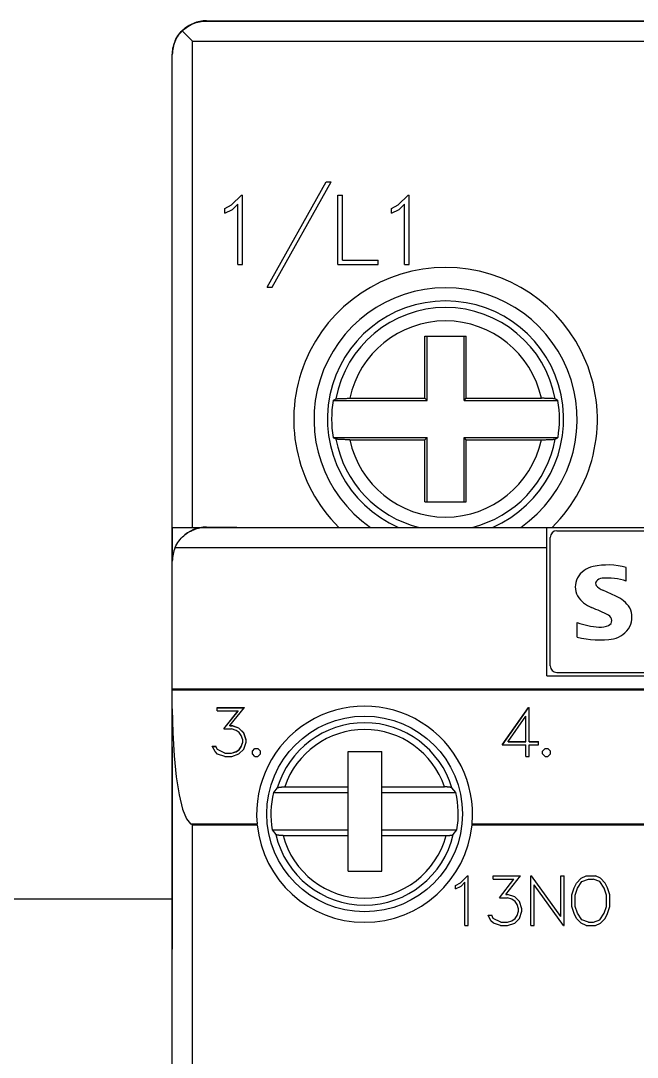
# Model space of a CAD drawing. Header units: millimetres. Extents: x -72 to 2978, y -1067 to 2817.
# Drawn here: x 2028.53 to 2046.81, y 232.59 to 263.3 of the extents above; entities that cross this region are included whole.
import ezdxf

# ---------------------------------------------------------------- set-up
doc = ezdxf.new("R2010")
doc.units = ezdxf.units.MM
doc.layers.add('10000_FRONT', color=7, linetype='Continuous')

msp = doc.modelspace()

# ---------------------------------------------------------------- linework, layer by layer
msp.add_line((2033.028, 241.785), (2033.028, 235.785))
at = {"color": 6, "linetype": 'ByBlock'}
msp.add_line((2026.694, 237.285), (2033.028, 237.285), dxfattribs=at)
at = {"layer": '10000_FRONT', "color": 7, "linetype": 'Continuous', "lineweight": 25}
for p, q in [((2033.532, 263.164), (2033.575, 263.187)), ((2033.575, 263.187), (2033.619, 263.209)), ((2033.584, 263.182), (2033.632, 263.204)), ((2033.619, 263.209), (2033.664, 263.227)), ((2033.632, 263.204), (2033.681, 263.224)), ((2033.664, 263.227), (2033.709, 263.244)), ((2033.681, 263.224), (2033.731, 263.241)), ((2033.709, 263.244), (2033.755, 263.258)), ((2033.731, 263.241), (2033.781, 263.255)), ((2033.755, 263.258), (2033.801, 263.27)), ((2033.781, 263.255), (2033.831, 263.266)), ((2033.801, 263.27), (2033.847, 263.28)), ((2033.831, 263.266), (2033.881, 263.275)), ((2033.847, 263.28), (2033.893, 263.287)), ((2033.881, 263.275), (2033.931, 263.281)), ((2033.893, 263.287), (2033.939, 263.292)), ((2033.931, 263.281), (2033.98, 263.285)), ((2033.939, 263.292), (2033.984, 263.295)), ((2033.98, 263.285), (2034.028, 263.286)), ((2033.984, 263.295), (2034.028, 263.296)), ((2034.028, 263.286), (2077.028, 263.286)), ((2034.038, 263.296), (2077.018, 263.296)), ((2033.191, 262.844), (2033.224, 262.891)), ((2033.214, 262.867), (2033.245, 262.909)), ((2033.224, 262.891), (2033.258, 262.935)), ((2033.245, 262.909), (2033.281, 262.951)), ((2033.258, 262.935), (2033.295, 262.976)), ((2033.281, 262.951), (2033.321, 262.993)), ((2033.295, 262.976), (2033.333, 263.015)), ((2033.321, 262.993), (2033.363, 263.033)), ((2033.628, 262.686), (2033.321, 262.993)), ((2033.333, 263.015), (2033.371, 263.05)), ((2033.363, 263.033), (2033.405, 263.068)), ((2033.371, 263.05), (2033.41, 263.083)), ((2033.405, 263.068), (2033.447, 263.1)), ((2033.41, 263.083), (2033.449, 263.112)), ((2033.447, 263.1), (2033.491, 263.13)), ((2033.449, 263.112), (2033.49, 263.139)), ((2033.49, 263.139), (2033.532, 263.164)), ((2033.491, 263.13), (2033.537, 263.157)), ((2033.537, 263.157), (2033.584, 263.182)), ((2033.059, 262.533), (2033.073, 262.583)), ((2033.073, 262.583), (2033.09, 262.633)), ((2033.09, 262.633), (2033.109, 262.682)), ((2033.109, 262.682), (2033.132, 262.73)), ((2033.111, 262.696), (2033.135, 262.746)), ((2033.111, 262.696), (2033.116, 262.696)), ((2033.132, 262.73), (2033.157, 262.777)), ((2033.135, 262.746), (2033.162, 262.796)), ((2033.157, 262.777), (2033.184, 262.823)), ((2033.162, 262.796), (2033.191, 262.844)), ((2033.184, 262.823), (2033.214, 262.867)), ((2033.628, 262.686), (2077.428, 262.686)), ((2033.628, 248.286), (2033.628, 262.686)), ((2033.028, 262.286), (2033.029, 262.334)), ((2033.028, 262.286), (2033.028, 262.296)), ((2033.028, 248.286), (2033.028, 262.286)), ((2033.029, 262.334), (2033.033, 262.383)), ((2033.033, 262.383), (2033.039, 262.432)), ((2033.039, 262.432), (2033.047, 262.483)), ((2033.047, 262.483), (2033.059, 262.533)), ((2035.838, 255.404), (2037.592, 258.52)), ((2035.987, 255.404), (2037.739, 258.52)), ((2037.592, 258.52), (2037.739, 258.52)), ((2034.787, 257.838), (2035.079, 258.128)), ((2035.079, 258.128), (2035.108, 258.128)), ((2035.108, 256.07), (2035.108, 258.128)), ((2037.933, 258.128), (2038.071, 258.128)), ((2037.933, 256.07), (2037.933, 258.128)), ((2038.071, 256.207), (2038.071, 258.128)), ((2039.726, 257.838), (2040.018, 258.128)), ((2040.018, 258.128), (2040.047, 258.128)), ((2040.047, 256.07), (2040.047, 258.128)), ((2034.586, 257.736), (2034.787, 257.838)), ((2034.586, 257.592), (2034.586, 257.736)), ((2034.586, 257.592), (2034.814, 257.704)), ((2034.814, 257.704), (2034.971, 257.862)), ((2034.971, 256.07), (2034.971, 257.862)), ((2039.525, 257.736), (2039.726, 257.838)), ((2039.525, 257.592), (2039.525, 257.736)), ((2039.525, 257.592), (2039.753, 257.704)), ((2039.753, 257.704), (2039.909, 257.862)), ((2039.909, 256.07), (2039.909, 257.862)), ((2038.071, 256.207), (2039.128, 256.207)), ((2039.128, 256.07), (2039.128, 256.207)), ((2034.971, 256.07), (2035.108, 256.07)), ((2037.933, 256.07), (2039.128, 256.07)), ((2039.909, 256.07), (2040.047, 256.07)), ((2035.838, 255.404), (2035.987, 255.404)), ((2040.515, 253.946), (2041.741, 253.946)), ((2040.515, 252.109), (2040.515, 253.946)), ((2040.578, 252.046), (2040.578, 253.946)), ((2041.678, 252.046), (2041.678, 253.946)), ((2041.741, 252.109), (2041.741, 253.946)), ((2037.795, 252.046), (2037.807, 252.052)), ((2037.795, 252.046), (2040.578, 252.046)), ((2037.807, 252.052), (2037.819, 252.059)), ((2037.819, 252.059), (2037.83, 252.065)), ((2037.83, 252.065), (2037.842, 252.071)), ((2037.842, 252.071), (2037.854, 252.077)), ((2037.854, 252.077), (2037.865, 252.084)), ((2037.865, 252.084), (2037.877, 252.09)), ((2037.877, 252.09), (2037.881, 252.092)), ((2037.881, 252.092), (2037.889, 252.093)), ((2037.889, 252.093), (2037.898, 252.095)), ((2037.898, 252.095), (2037.909, 252.096)), ((2037.909, 252.096), (2037.923, 252.098)), ((2037.923, 252.098), (2037.939, 252.099)), ((2037.939, 252.099), (2037.958, 252.101)), ((2037.958, 252.101), (2037.979, 252.102)), ((2037.979, 252.102), (2038, 252.103)), ((2038, 252.103), (2038.023, 252.104)), ((2038.023, 252.104), (2038.049, 252.105)), ((2038.049, 252.105), (2038.076, 252.106)), ((2038.076, 252.106), (2038.104, 252.107)), ((2038.104, 252.107), (2038.132, 252.107)), ((2038.132, 252.107), (2038.162, 252.108)), ((2038.162, 252.108), (2038.193, 252.108)), ((2038.193, 252.108), (2038.224, 252.109)), ((2038.224, 252.109), (2038.256, 252.109)), ((2038.256, 252.109), (2038.287, 252.109)), ((2038.287, 252.109), (2040.515, 252.109)), ((2040.578, 252.046), (2040.515, 252.109)), ((2041.678, 252.046), (2041.741, 252.109)), ((2041.678, 252.046), (2044.46, 252.046)), ((2041.741, 252.109), (2043.968, 252.109)), ((2043.994, 252.109), (2043.968, 252.109)), ((2044.02, 252.109), (2043.994, 252.109)), ((2044.046, 252.109), (2044.02, 252.109)), ((2044.072, 252.108), (2044.046, 252.109)), ((2044.098, 252.108), (2044.072, 252.108)), ((2044.122, 252.107), (2044.098, 252.108)), ((2044.145, 252.107), (2044.122, 252.107)), ((2044.168, 252.106), (2044.145, 252.107)), ((2044.191, 252.106), (2044.168, 252.106)), ((2044.213, 252.105), (2044.191, 252.106)), ((2044.234, 252.104), (2044.213, 252.105)), ((2044.254, 252.103), (2044.234, 252.104)), ((2044.271, 252.102), (2044.254, 252.103)), ((2044.288, 252.101), (2044.271, 252.102)), ((2044.305, 252.1), (2044.288, 252.101)), ((2044.32, 252.099), (2044.305, 252.1)), ((2044.333, 252.098), (2044.32, 252.099)), ((2044.344, 252.096), (2044.333, 252.098)), ((2044.354, 252.095), (2044.344, 252.096)), ((2044.363, 252.094), (2044.354, 252.095)), ((2044.37, 252.093), (2044.363, 252.094)), ((2044.375, 252.091), (2044.37, 252.093)), ((2044.378, 252.09), (2044.375, 252.091)), ((2044.39, 252.084), (2044.378, 252.09)), ((2044.402, 252.077), (2044.39, 252.084)), ((2044.413, 252.071), (2044.402, 252.077)), ((2044.425, 252.065), (2044.413, 252.071)), ((2044.437, 252.059), (2044.425, 252.065)), ((2044.448, 252.052), (2044.437, 252.059)), ((2044.46, 252.046), (2044.448, 252.052)), ((2037.807, 250.94), (2037.795, 250.946)), ((2037.795, 250.946), (2040.578, 250.946)), ((2037.819, 250.933), (2037.807, 250.94)), ((2037.83, 250.927), (2037.819, 250.933)), ((2037.842, 250.921), (2037.83, 250.927)), ((2037.854, 250.915), (2037.842, 250.921)), ((2037.865, 250.909), (2037.854, 250.915)), ((2037.877, 250.902), (2037.865, 250.909)), ((2037.881, 250.901), (2037.877, 250.902)), ((2037.886, 250.9), (2037.881, 250.901)), ((2040.515, 250.883), (2040.578, 250.946)), ((2040.578, 249.046), (2040.578, 250.946)), ((2041.741, 250.883), (2041.678, 250.946)), ((2041.678, 250.946), (2044.46, 250.946)), ((2041.678, 249.046), (2041.678, 250.946)), ((2044.374, 250.901), (2044.378, 250.902)), ((2044.378, 250.902), (2044.39, 250.909)), ((2044.39, 250.909), (2044.402, 250.915)), ((2044.402, 250.915), (2044.413, 250.921)), ((2044.413, 250.921), (2044.425, 250.927)), ((2044.425, 250.927), (2044.437, 250.933)), ((2044.437, 250.933), (2044.448, 250.94)), ((2044.448, 250.94), (2044.46, 250.946)), ((2037.893, 250.898), (2037.886, 250.9)), ((2037.901, 250.897), (2037.893, 250.898)), ((2037.911, 250.896), (2037.901, 250.897)), ((2037.922, 250.895), (2037.911, 250.896)), ((2037.936, 250.893), (2037.922, 250.895)), ((2037.951, 250.892), (2037.936, 250.893)), ((2037.967, 250.891), (2037.951, 250.892)), ((2037.984, 250.89), (2037.967, 250.891)), ((2038.002, 250.889), (2037.984, 250.89)), ((2038.021, 250.888), (2038.002, 250.889)), ((2038.042, 250.887), (2038.021, 250.888)), ((2038.064, 250.887), (2038.042, 250.887)), ((2038.087, 250.886), (2038.064, 250.887)), ((2038.111, 250.885), (2038.087, 250.886)), ((2038.134, 250.885), (2038.111, 250.885)), ((2038.158, 250.884), (2038.134, 250.885)), ((2038.183, 250.884), (2038.158, 250.884)), ((2038.209, 250.884), (2038.183, 250.884)), ((2038.236, 250.883), (2038.209, 250.884)), ((2038.262, 250.883), (2038.236, 250.883)), ((2038.287, 250.883), (2038.262, 250.883)), ((2038.287, 250.883), (2040.515, 250.883)), ((2040.515, 249.046), (2040.515, 250.883)), ((2041.741, 250.883), (2043.968, 250.883)), ((2041.741, 249.046), (2041.741, 250.883)), ((2043.968, 250.883), (2043.999, 250.883)), ((2043.999, 250.883), (2044.031, 250.883)), ((2044.031, 250.883), (2044.063, 250.884)), ((2044.063, 250.884), (2044.094, 250.884)), ((2044.094, 250.884), (2044.123, 250.885)), ((2044.123, 250.885), (2044.151, 250.885)), ((2044.151, 250.885), (2044.179, 250.886)), ((2044.179, 250.886), (2044.207, 250.887)), ((2044.207, 250.887), (2044.232, 250.888)), ((2044.232, 250.888), (2044.256, 250.889)), ((2044.256, 250.889), (2044.277, 250.89)), ((2044.277, 250.89), (2044.297, 250.892)), ((2044.297, 250.892), (2044.316, 250.893)), ((2044.316, 250.893), (2044.332, 250.894)), ((2044.332, 250.894), (2044.346, 250.896)), ((2044.346, 250.896), (2044.357, 250.897)), ((2044.357, 250.897), (2044.367, 250.899)), ((2044.367, 250.899), (2044.374, 250.901)), ((2040.515, 249.046), (2041.741, 249.046)), ((2033.028, 248.286), (2033.628, 248.286)), ((2033.028, 247.286), (2033.028, 248.286)), ((2033.038, 247.427), (2033.038, 248.286)), ((2033.489, 248.129), (2033.531, 248.154)), ((2033.531, 248.154), (2033.574, 248.177)), ((2033.574, 248.177), (2033.618, 248.198)), ((2033.618, 248.198), (2033.662, 248.217)), ((2033.628, 248.286), (2033.897, 248.286)), ((2033.662, 248.217), (2033.708, 248.234)), ((2033.708, 248.234), (2033.754, 248.248)), ((2033.754, 248.248), (2033.8, 248.26)), ((2033.8, 248.26), (2033.847, 248.269)), ((2033.847, 248.269), (2033.893, 248.277)), ((2033.893, 248.277), (2033.939, 248.282)), ((2033.939, 248.282), (2033.984, 248.285)), ((2033.984, 248.285), (2034.028, 248.286)), ((2034.028, 248.286), (2060.828, 248.286)), ((2034.038, 248.296), (2034.938, 248.296)), ((2034.938, 248.286), (2034.938, 248.296)), ((2044.128, 243.886), (2044.128, 248.286)), ((2044.428, 248.186), (2059.628, 248.186)), ((2033.161, 247.785), (2033.191, 247.833)), ((2033.191, 247.833), (2033.223, 247.879)), ((2033.223, 247.879), (2033.257, 247.923)), ((2033.257, 247.923), (2033.294, 247.965)), ((2033.294, 247.965), (2033.331, 248.004)), ((2033.331, 248.004), (2033.37, 248.039)), ((2033.37, 248.039), (2033.41, 248.072)), ((2033.41, 248.072), (2033.45, 248.102)), ((2033.45, 248.102), (2033.489, 248.129)), ((2044.228, 244.186), (2044.228, 247.986)), ((2033.111, 247.686), (2033.135, 247.736)), ((2033.111, 247.686), (2044.128, 247.686)), ((2033.135, 247.736), (2033.161, 247.785)), ((2033.028, 193.306), (2033.028, 247.286)), ((2046.486, 246.691), (2046.486, 247.1)), ((2046.176, 246.25), (2045.793, 246.423)), ((2045.028, 245.032), (2045.028, 245.471)), ((2044.128, 243.886), (2059.928, 243.886)), ((2044.428, 243.986), (2059.628, 243.986)), ((2033.028, 243.502), (2061.028, 243.502)), ((2033.028, 243.468), (2061.028, 243.468)), ((2034.361, 242.95), (2035.169, 242.95)), ((2034.361, 242.854), (2034.361, 242.95)), ((2034.361, 242.941), (2035.161, 242.941)), ((2034.738, 242.411), (2035.169, 242.95)), ((2042.806, 241.847), (2043.584, 242.95)), ((2042.811, 241.847), (2043.584, 242.941)), ((2043.584, 242.95), (2043.608, 242.95)), ((2043.584, 242.941), (2043.584, 242.95)), ((2043.584, 242.941), (2043.608, 242.941)), ((2043.608, 241.943), (2043.608, 242.95)), ((2034.361, 242.854), (2034.976, 242.854)), ((2034.551, 242.312), (2034.976, 242.854)), ((2034.558, 242.312), (2034.976, 242.844)), ((2034.976, 242.844), (2034.976, 242.854)), ((2042.984, 241.943), (2043.51, 242.688)), ((2043.51, 241.943), (2043.51, 242.688)), ((2034.551, 242.312), (2034.787, 242.312)), ((2034.738, 242.411), (2034.79, 242.411)), ((2034.738, 242.402), (2034.738, 242.411)), ((2034.738, 242.402), (2034.79, 242.402)), ((2034.918, 242.268), (2034.787, 242.312)), ((2035.002, 242.341), (2034.79, 242.411)), ((2034.79, 242.402), (2034.79, 242.411)), ((2035.002, 242.333), (2034.79, 242.402)), ((2035.146, 242.2), (2035.002, 242.341)), ((2035.002, 242.333), (2035.002, 242.341)), ((2035.146, 242.192), (2035.002, 242.333)), ((2035.01, 242.208), (2034.918, 242.268)), ((2035.071, 242.117), (2035.01, 242.208)), ((2035.116, 241.987), (2035.071, 242.117)), ((2035.215, 241.992), (2035.146, 242.2)), ((2035.146, 242.192), (2035.146, 242.2)), ((2035.215, 241.984), (2035.146, 242.192)), ((2034.295, 241.642), (2034.214, 241.801)), ((2034.214, 241.801), (2034.318, 241.801)), ((2034.218, 241.794), (2034.318, 241.794)), ((2034.365, 241.707), (2034.318, 241.801)), ((2034.318, 241.794), (2034.318, 241.801)), ((2034.365, 241.7), (2034.318, 241.794)), ((2034.587, 241.599), (2034.365, 241.707)), ((2034.365, 241.7), (2034.365, 241.707)), ((2034.587, 241.592), (2034.365, 241.7)), ((2034.918, 241.644), (2035.01, 241.703)), ((2034.918, 241.637), (2035.01, 241.696)), ((2035.002, 241.572), (2035.146, 241.712)), ((2035.01, 241.703), (2035.071, 241.794)), ((2035.01, 241.696), (2035.071, 241.787)), ((2035.01, 241.696), (2035.01, 241.703)), ((2035.071, 241.794), (2035.116, 241.924)), ((2035.071, 241.787), (2035.116, 241.917)), ((2035.071, 241.787), (2035.071, 241.794)), ((2035.116, 241.924), (2035.116, 241.987)), ((2035.116, 241.917), (2035.116, 241.924)), ((2035.146, 241.712), (2035.215, 241.92)), ((2035.215, 241.92), (2035.215, 241.992)), ((2035.401, 241.659), (2035.479, 241.737)), ((2035.401, 241.652), (2035.479, 241.73)), ((2035.479, 241.737), (2035.56, 241.737)), ((2035.479, 241.73), (2035.479, 241.737)), ((2035.479, 241.73), (2035.56, 241.73)), ((2035.638, 241.659), (2035.56, 241.737)), ((2035.56, 241.73), (2035.56, 241.737)), ((2035.638, 241.652), (2035.56, 241.73)), ((2042.806, 241.847), (2043.51, 241.847)), ((2042.984, 241.943), (2043.51, 241.943)), ((2042.984, 241.936), (2042.984, 241.943)), ((2042.984, 241.936), (2043.51, 241.936)), ((2043.51, 241.936), (2043.51, 241.943)), ((2043.51, 241.502), (2043.51, 241.847)), ((2043.608, 241.943), (2043.882, 241.943)), ((2043.608, 241.936), (2043.608, 241.943)), ((2043.608, 241.936), (2043.882, 241.936)), ((2043.608, 241.847), (2043.882, 241.847)), ((2043.608, 241.502), (2043.608, 241.847)), ((2043.882, 241.847), (2043.882, 241.943)), ((2044.001, 241.659), (2044.079, 241.737)), ((2044.001, 241.652), (2044.079, 241.73)), ((2044.079, 241.737), (2044.16, 241.737)), ((2044.079, 241.73), (2044.079, 241.737)), ((2044.079, 241.73), (2044.16, 241.73)), ((2044.238, 241.659), (2044.16, 241.737)), ((2044.16, 241.73), (2044.16, 241.737)), ((2044.238, 241.652), (2044.16, 241.73)), ((2034.369, 241.571), (2034.295, 241.642)), ((2034.581, 241.502), (2034.369, 241.571)), ((2034.581, 241.502), (2034.79, 241.502)), ((2034.587, 241.599), (2034.787, 241.599)), ((2034.587, 241.592), (2034.587, 241.599)), ((2034.587, 241.592), (2034.787, 241.592)), ((2034.787, 241.599), (2034.918, 241.644)), ((2034.787, 241.592), (2034.918, 241.637)), ((2034.787, 241.592), (2034.787, 241.599)), ((2034.79, 241.502), (2035.002, 241.572)), ((2034.918, 241.637), (2034.918, 241.644)), ((2035.401, 241.58), (2035.401, 241.659)), ((2035.479, 241.502), (2035.401, 241.58)), ((2035.479, 241.502), (2035.56, 241.502)), ((2035.56, 241.502), (2035.638, 241.58)), ((2035.638, 241.58), (2035.638, 241.659)), ((2038.243, 241.646), (2039.243, 241.646)), ((2038.243, 238.096), (2038.243, 241.646)), ((2039.243, 238.096), (2039.243, 241.646)), ((2043.51, 241.502), (2043.608, 241.502)), ((2044.001, 241.58), (2044.001, 241.659)), ((2044.079, 241.502), (2044.001, 241.58)), ((2044.079, 241.502), (2044.16, 241.502)), ((2044.16, 241.502), (2044.238, 241.58)), ((2044.238, 241.58), (2044.238, 241.659)), ((2036.14, 240.567), (2036.024, 240.426)), ((2036.14, 240.567), (2036.143, 240.57)), ((2036.143, 240.57), (2036.147, 240.572)), ((2036.147, 240.572), (2036.153, 240.575)), ((2036.153, 240.575), (2036.159, 240.577)), ((2036.159, 240.577), (2036.167, 240.579)), ((2036.167, 240.579), (2036.176, 240.581)), ((2036.176, 240.581), (2036.186, 240.583)), ((2036.186, 240.583), (2036.197, 240.585)), ((2036.197, 240.585), (2036.208, 240.587)), ((2036.208, 240.587), (2036.221, 240.589)), ((2036.221, 240.589), (2036.234, 240.59)), ((2036.234, 240.59), (2036.249, 240.592)), ((2036.249, 240.592), (2036.263, 240.593)), ((2036.263, 240.593), (2036.278, 240.594)), ((2036.278, 240.594), (2036.293, 240.595)), ((2036.293, 240.595), (2036.31, 240.595)), ((2036.31, 240.595), (2036.326, 240.596)), ((2036.326, 240.596), (2036.343, 240.596)), ((2036.343, 240.596), (2036.359, 240.596)), ((2036.359, 240.596), (2038.243, 240.596)), ((2039.243, 240.596), (2041.096, 240.596)), ((2041.11, 240.596), (2041.096, 240.596)), ((2041.123, 240.596), (2041.11, 240.596)), ((2041.137, 240.595), (2041.123, 240.596)), ((2041.151, 240.595), (2041.137, 240.595)), ((2041.164, 240.594), (2041.151, 240.595)), ((2041.177, 240.594), (2041.164, 240.594)), ((2041.189, 240.593), (2041.177, 240.594)), ((2041.201, 240.592), (2041.189, 240.593)), ((2041.213, 240.591), (2041.201, 240.592)), ((2041.225, 240.59), (2041.213, 240.591)), ((2041.236, 240.589), (2041.225, 240.59)), ((2041.246, 240.587), (2041.236, 240.589)), ((2041.256, 240.586), (2041.246, 240.587)), ((2041.265, 240.584), (2041.256, 240.586)), ((2041.274, 240.583), (2041.265, 240.584)), ((2041.282, 240.581), (2041.274, 240.583)), ((2041.289, 240.579), (2041.282, 240.581)), ((2041.296, 240.577), (2041.289, 240.579)), ((2041.301, 240.575), (2041.296, 240.577)), ((2041.306, 240.574), (2041.301, 240.575)), ((2041.31, 240.572), (2041.306, 240.574)), ((2041.313, 240.569), (2041.31, 240.572)), ((2041.315, 240.567), (2041.313, 240.569)), ((2041.431, 240.426), (2041.315, 240.567)), ((2036.024, 240.426), (2038.243, 240.426)), ((2039.243, 240.426), (2041.431, 240.426)), ((2033.577, 239.5), (2033.568, 239.505)), ((2033.568, 239.505), (2035.54, 239.505)), ((2033.585, 239.495), (2033.577, 239.5)), ((2033.594, 239.49), (2033.585, 239.495)), ((2033.602, 239.485), (2033.594, 239.49)), ((2033.611, 239.48), (2033.602, 239.485)), ((2033.619, 239.475), (2033.611, 239.48)), ((2033.628, 239.47), (2033.619, 239.475)), ((2033.628, 239.47), (2035.543, 239.47)), ((2033.628, 202.102), (2033.628, 239.47)), ((2035.541, 239.5), (2035.54, 239.505)), ((2035.541, 239.495), (2035.541, 239.5)), ((2035.541, 239.49), (2035.541, 239.495)), ((2035.542, 239.485), (2035.541, 239.49)), ((2035.542, 239.48), (2035.542, 239.485)), ((2035.543, 239.475), (2035.542, 239.48)), ((2035.543, 239.47), (2035.543, 239.475)), ((2035.992, 239.326), (2038.243, 239.326)), ((2035.992, 239.326), (2036.098, 239.185)), ((2039.243, 239.326), (2041.463, 239.326)), ((2041.358, 239.185), (2041.463, 239.326)), ((2041.912, 239.47), (2041.913, 239.475)), ((2041.912, 239.47), (2052.393, 239.47)), ((2041.913, 239.48), (2041.914, 239.485)), ((2041.913, 239.475), (2041.913, 239.48)), ((2041.914, 239.495), (2041.915, 239.5)), ((2041.914, 239.49), (2041.914, 239.495)), ((2041.914, 239.485), (2041.914, 239.49)), ((2041.915, 239.505), (2052.39, 239.505)), ((2041.915, 239.5), (2041.915, 239.505)), ((2036.1, 239.183), (2036.098, 239.185)), ((2036.103, 239.181), (2036.1, 239.183)), ((2036.107, 239.179), (2036.103, 239.181)), ((2036.111, 239.177), (2036.107, 239.179)), ((2036.116, 239.175), (2036.111, 239.177)), ((2036.122, 239.173), (2036.116, 239.175)), ((2036.129, 239.171), (2036.122, 239.173)), ((2036.137, 239.17), (2036.129, 239.171)), ((2036.146, 239.168), (2036.137, 239.17)), ((2036.155, 239.166), (2036.146, 239.168)), ((2036.164, 239.165), (2036.155, 239.166)), ((2036.174, 239.164), (2036.164, 239.165)), ((2036.185, 239.162), (2036.174, 239.164)), ((2036.196, 239.161), (2036.185, 239.162)), ((2036.208, 239.16), (2036.196, 239.161)), ((2036.22, 239.159), (2036.208, 239.16)), ((2036.232, 239.158), (2036.22, 239.159)), ((2036.244, 239.158), (2036.232, 239.158)), ((2036.257, 239.157), (2036.244, 239.158)), ((2036.271, 239.157), (2036.257, 239.157)), ((2036.284, 239.156), (2036.271, 239.157)), ((2036.298, 239.156), (2036.284, 239.156)), ((2036.311, 239.156), (2036.298, 239.156)), ((2036.311, 239.156), (2038.243, 239.156)), ((2039.243, 239.156), (2041.144, 239.156)), ((2041.144, 239.156), (2041.16, 239.156)), ((2041.16, 239.156), (2041.177, 239.156)), ((2041.177, 239.156), (2041.193, 239.157)), ((2041.193, 239.157), (2041.209, 239.158)), ((2041.209, 239.158), (2041.224, 239.158)), ((2041.224, 239.158), (2041.239, 239.159)), ((2041.239, 239.159), (2041.253, 239.161)), ((2041.253, 239.161), (2041.267, 239.162)), ((2041.267, 239.162), (2041.281, 239.164)), ((2041.281, 239.164), (2041.293, 239.165)), ((2041.293, 239.165), (2041.304, 239.167)), ((2041.304, 239.167), (2041.314, 239.169)), ((2041.314, 239.169), (2041.324, 239.171)), ((2041.324, 239.171), (2041.333, 239.173)), ((2041.333, 239.173), (2041.34, 239.175)), ((2041.34, 239.175), (2041.346, 239.177)), ((2041.346, 239.177), (2041.351, 239.18)), ((2041.351, 239.18), (2041.355, 239.182)), ((2041.355, 239.182), (2041.358, 239.185)), ((2038.243, 238.096), (2039.243, 238.096)), ((2041.427, 237.679), (2041.57, 237.752)), ((2041.57, 237.752), (2041.779, 237.959)), ((2041.59, 237.656), (2041.701, 237.769)), ((2041.701, 236.489), (2041.701, 237.769)), ((2041.779, 237.959), (2041.799, 237.959)), ((2041.799, 236.489), (2041.799, 237.959)), ((2042.538, 237.959), (2043.346, 237.959)), ((2042.538, 237.861), (2042.538, 237.959)), ((2042.538, 237.861), (2043.153, 237.861)), ((2042.728, 237.311), (2043.153, 237.861)), ((2042.915, 237.411), (2043.346, 237.959)), ((2043.652, 237.959), (2043.675, 237.959)), ((2043.652, 236.489), (2043.652, 237.959)), ((2044.546, 236.758), (2043.675, 237.959)), ((2044.546, 237.959), (2044.644, 237.959)), ((2044.546, 236.758), (2044.546, 237.959)), ((2044.644, 236.489), (2044.644, 237.959)), ((2044.941, 237.606), (2045.009, 237.748)), ((2045.009, 237.748), (2045.15, 237.888)), ((2045.035, 237.593), (2045.169, 237.793)), ((2045.15, 237.888), (2045.292, 237.959)), ((2045.169, 237.793), (2045.367, 237.86)), ((2045.292, 237.959), (2045.574, 237.959)), ((2045.367, 237.86), (2045.5, 237.86)), ((2045.699, 237.793), (2045.5, 237.86)), ((2045.717, 237.888), (2045.574, 237.959)), ((2045.833, 237.593), (2045.699, 237.793)), ((2045.858, 237.748), (2045.717, 237.888)), ((2045.927, 237.606), (2045.858, 237.748)), ((2041.427, 237.576), (2041.427, 237.679)), ((2041.427, 237.576), (2041.59, 237.656)), ((2042.915, 237.411), (2042.968, 237.411)), ((2043.179, 237.341), (2042.968, 237.411)), ((2044.62, 236.489), (2043.75, 237.69)), ((2043.75, 236.489), (2043.75, 237.69)), ((2044.87, 237.397), (2044.941, 237.606)), ((2044.87, 237.051), (2044.87, 237.397)), ((2044.968, 237.393), (2045.035, 237.593)), ((2044.968, 237.054), (2044.968, 237.393)), ((2045.899, 237.393), (2045.833, 237.593)), ((2045.899, 237.054), (2045.899, 237.393)), ((2045.997, 237.397), (2045.927, 237.606)), ((2045.997, 237.051), (2045.997, 237.397)), ((2033.028, 237.196), (2033.028, 237.196)), ((2042.728, 237.311), (2042.964, 237.311)), ((2043.095, 237.266), (2042.964, 237.311)), ((2043.187, 237.206), (2043.095, 237.266)), ((2043.323, 237.197), (2043.179, 237.341)), ((2043.248, 237.113), (2043.187, 237.206)), ((2043.293, 236.982), (2043.248, 237.113)), ((2043.393, 236.986), (2043.323, 237.197)), ((2042.472, 236.631), (2042.392, 236.793)), ((2042.392, 236.793), (2042.495, 236.793)), ((2042.542, 236.697), (2042.495, 236.793)), ((2043.187, 236.693), (2043.248, 236.785)), ((2043.248, 236.785), (2043.293, 236.918)), ((2043.293, 236.918), (2043.293, 236.982)), ((2043.323, 236.702), (2043.393, 236.913)), ((2043.393, 236.913), (2043.393, 236.986)), ((2044.941, 236.842), (2044.87, 237.051)), ((2045.009, 236.7), (2044.941, 236.842)), ((2045.035, 236.854), (2044.968, 237.054)), ((2045.169, 236.654), (2045.035, 236.854)), ((2045.699, 236.654), (2045.833, 236.854)), ((2045.833, 236.854), (2045.899, 237.054)), ((2045.858, 236.7), (2045.927, 236.842)), ((2045.927, 236.842), (2045.997, 237.051)), ((2041.701, 236.489), (2041.799, 236.489)), ((2042.547, 236.559), (2042.472, 236.631)), ((2042.764, 236.587), (2042.542, 236.697)), ((2042.758, 236.489), (2042.547, 236.559)), ((2042.758, 236.489), (2042.968, 236.489)), ((2042.764, 236.587), (2042.964, 236.587)), ((2042.964, 236.587), (2043.095, 236.633)), ((2042.968, 236.489), (2043.179, 236.56)), ((2043.095, 236.633), (2043.187, 236.693)), ((2043.179, 236.56), (2043.323, 236.702)), ((2043.652, 236.489), (2043.75, 236.489)), ((2044.62, 236.489), (2044.644, 236.489)), ((2045.15, 236.56), (2045.009, 236.7)), ((2045.292, 236.489), (2045.15, 236.56)), ((2045.367, 236.587), (2045.169, 236.654)), ((2045.292, 236.489), (2045.574, 236.489)), ((2045.367, 236.587), (2045.517, 236.587)), ((2045.517, 236.587), (2045.699, 236.654)), ((2045.574, 236.489), (2045.717, 236.56)), ((2045.717, 236.56), (2045.858, 236.7))]:
    msp.add_line(p, q, dxfattribs=at)
msp.add_lwpolyline([(2033.028, 242.914), (2033.041, 242.199), (2033.08, 241.516), (2033.143, 240.894), (2033.227, 240.361), (2033.329, 239.941), (2033.445, 239.651), (2033.568, 239.505)], dxfattribs=at)
msp.add_circle((2038.728, 239.796), 2.9, dxfattribs=at)
for centre, radius, start, end in [((2034.038, 262.296), 1, 90, 135.4052), ((2034.028, 262.296), 1, 156.4217, 180), ((2041.128, 251.486), 4.5, 314.6749, 225.3251), ((2041.128, 251.486), 3.9, 304.8642, 235.1358), ((2041.128, 251.496), 3.5, 293.489, 246.511), ((2041.128, 251.496), 3.304, 10.3512, 169.6488), ((2041.128, 251.496), 2.906, 12.1754, 167.8246), ((2041.128, 251.496), 3.378, 170.6281, 189.3718), ((2041.128, 251.496), 3.378, 350.6282, 9.3719), ((2041.128, 251.496), 3.304, 190.3512, 256.2648), ((2041.128, 251.496), 3.304, 283.7352, 349.6488), ((2041.128, 251.496), 2.906, 192.1754, 347.8246), ((2034.038, 247.296), 1, 90, 135.4051), ((2044.428, 247.986), 0.2, 90.0001, 179.9998), ((2034.028, 247.286), 1, 156.4219, 180), ((2045.646, 246.433), 0.706, 101.937, 149.891), ((2045.946, 245.1), 2.072, 74.8869, 102.4236), ((2045.557, 246.526), 0.583, 153.4065, 207.9182), ((2045.703, 246.619), 0.126, 144.8612, 206.9671), ((2045.789, 246.526), 0.251, 95.0873, 138.8884), ((2045.936, 245.122), 1.663, 70.6948, 95.8427), ((2046.006, 246.949), 0.567, 223.0236, 247.9965), ((2045.771, 246.716), 0.864, 212.4234, 248.5567), ((2045.826, 245.423), 0.898, 32.199, 67.0969), ((2041.673, 236.826), 9.841, 64.1587, 67.4003), ((2045.877, 245.524), 0.181, 0.7318, 61.8542), ((2046.033, 245.619), 0.621, 333.8974, 27.0575), ((2045.804, 247.537), 2.208, 249.4056, 266.6659), ((2045.719, 245.96), 0.628, 266.0665, 292.8581), ((2045.901, 245.526), 0.157, 293.1045, 0.0796), ((2045.928, 245.724), 0.763, 283.3853, 330.2963), ((2045.692, 247.667), 2.717, 255.8458, 278.7406), ((2044.428, 244.186), 0.2, 180.0002, 269.9999), ((2038.728, 239.786), 3.2, 354.9559, 185.0441), ((2038.728, 239.796), 2.7, 90, 163.4023), ((2038.728, 239.796), 2.7, 16.5977, 90), ((2038.728, 239.796), 2.5, 18.6629, 161.3371), ((2038.728, 239.796), 2.776, 166.8814, 189.7486), ((2038.728, 239.796), 2.776, 350.2514, 13.1186), ((2038.728, 239.786), 3.2, 185.6645, 354.3355), ((2038.728, 239.796), 2.7, 193.0846, 346.9154), ((2038.728, 239.796), 2.5, 194.8328, 345.1672)]:
    msp.add_arc(centre, radius, start, end, dxfattribs=at)

doc.saveas('drawing.dxf')
